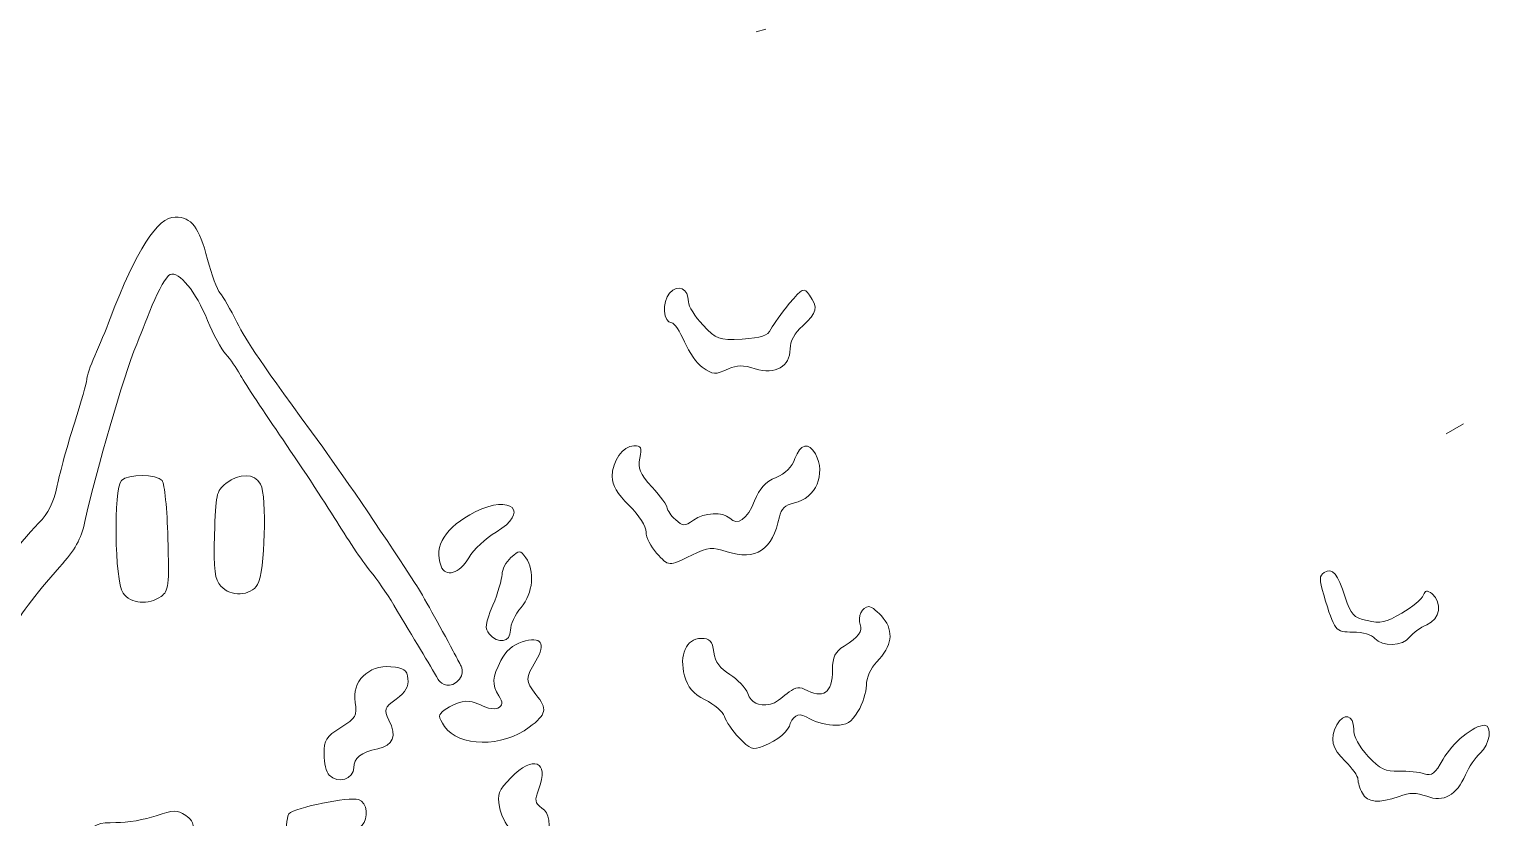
# Model space of a CAD drawing. Header units: millimetres. Extents: x -6423 to -1759, y 6 to 2012.
# Drawn here: x -1939.2 to -1874.8, y 1829.7 to 1864.4 of the extents above; entities that cross this region are included whole.
import ezdxf

# ---------------------------------------------------------------- set-up
doc = ezdxf.new("R2010")
doc.units = ezdxf.units.MM
doc.header["$MEASUREMENT"] = 0
doc.layers.add('layer 1', color=7, linetype='Continuous')

msp = doc.modelspace()

# ---------------------------------------------------------------- linework, layer by layer
at = {"layer": 'layer 1', "color": 177, "lineweight": 9}
for points, knots in [([(-1906.7876, 1864.4322), (-1906.7876, 1864.4322), (-1907.2102, 1864.3255), (-1907.2102, 1864.3255), (-1907.2102, 1864.3255), (-1907.2102, 1864.3255), (-1906.7876, 1864.4322), (-1906.7876, 1864.4322)], [0, 0, 0, 0, 0.3333333, 0.3333333, 0.3333333, 0.3333333, 1, 1, 1, 1]), ([(-1942.4922, 1817.9165), (-1942.4962, 1815.7455), (-1943.2849, 1813.5753), (-1943.688, 1814.6258), (-1943.688, 1814.6258), (-1943.8371, 1815.0141), (-1943.8326, 1817.9395), (-1943.68, 1820.0912), (-1943.68, 1820.0912), (-1943.5635, 1821.7333), (-1943.533, 1821.8256), (-1942.9148, 1822.4071), (-1942.9148, 1822.4071), (-1942.1702, 1823.1075), (-1941.1875, 1825.0867), (-1941.1875, 1825.886), (-1941.1875, 1825.886), (-1941.1875, 1826.926), (-1941.904, 1828.7298), (-1942.9234, 1830.2565), (-1942.9234, 1830.2565), (-1943.5535, 1831.2001), (-1945.0193, 1832.864), (-1946.7404, 1834.5897), (-1946.7404, 1834.5897), (-1949.5139, 1837.3705), (-1949.5375, 1837.4013), (-1949.9621, 1838.7907), (-1949.9621, 1838.7907), (-1950.5237, 1840.628), (-1951.8651, 1843.4028), (-1953.0081, 1845.0914), (-1953.0081, 1845.0914), (-1953.9412, 1846.4699), (-1954.0314, 1847.0055), (-1953.3302, 1847.0055), (-1953.3302, 1847.0055), (-1952.5553, 1847.0055), (-1950.4592, 1844.5608), (-1949.328, 1842.3377), (-1949.328, 1842.3377), (-1948.8783, 1841.4541), (-1947.7224, 1838.2342), (-1947.7224, 1837.8656), (-1947.7224, 1837.8656), (-1947.7224, 1837.7028), (-1946.8797, 1836.7308), (-1945.8498, 1835.7058), (-1945.8498, 1835.7058), (-1944.3417, 1834.2049), (-1943.9425, 1833.8966), (-1943.7988, 1834.1222), (-1943.7988, 1834.1222), (-1943.7006, 1834.2763), (-1943.6191, 1834.5027), (-1943.6175, 1834.6253), (-1943.6175, 1834.6253), (-1943.6142, 1834.894), (-1942.5645, 1837.1362), (-1941.698, 1838.7262), (-1941.698, 1838.7262), (-1940.9922, 1840.0215), (-1939.7214, 1841.7612), (-1938.8276, 1842.6555), (-1938.8276, 1842.6555), (-1938.3972, 1843.0863), (-1938.1684, 1843.5511), (-1938.0092, 1844.3176), (-1938.0092, 1844.3176), (-1937.8876, 1844.9029), (-1937.5448, 1846.1391), (-1937.2473, 1847.065), (-1937.2473, 1847.065), (-1936.9497, 1847.9908), (-1936.7062, 1848.858), (-1936.7062, 1848.9922), (-1936.7062, 1848.9922), (-1936.7062, 1849.1264), (-1936.5462, 1849.5955), (-1936.3506, 1850.0346), (-1936.3506, 1850.0346), (-1936.1551, 1850.4738), (-1935.8513, 1851.2113), (-1935.6755, 1851.6734), (-1935.6755, 1851.6734), (-1934.5256, 1854.697), (-1933.5917, 1856.1545), (-1932.8046, 1856.1545), (-1932.8046, 1856.1545), (-1932.0883, 1856.1545), (-1931.7501, 1855.7097), (-1931.3848, 1854.2874), (-1931.3848, 1854.2874), (-1931.2135, 1853.6198), (-1930.9638, 1852.9477), (-1930.8302, 1852.7936), (-1930.8302, 1852.7936), (-1930.6966, 1852.6397), (-1930.3643, 1852.0688), (-1930.0919, 1851.5252), (-1930.0919, 1851.5252), (-1929.6375, 1850.6185), (-1929.1103, 1849.8488), (-1926.3089, 1846.0013), (-1926.3089, 1846.0013), (-1925.3349, 1844.6637), (-1923.347, 1841.738), (-1922.2336, 1840.0038), (-1922.2336, 1840.0038), (-1921.9039, 1839.4903), (-1921.15, 1838.1459), (-1920.5582, 1837.0163), (-1920.5582, 1837.0163), (-1920.4415, 1836.7935), (-1920.3328, 1836.588), (-1920.2317, 1836.399), (-1920.2317, 1836.399), (-1920.2674, 1836.4612), (-1919.9431, 1836.0123), (-1920.419, 1835.6412), (-1920.419, 1835.6412), (-1920.8409, 1835.3122), (-1921.1699, 1835.6849), (-1921.2202, 1835.7707), (-1921.2202, 1835.7707), (-1921.6226, 1836.4584), (-1922.2572, 1837.5191), (-1923.1794, 1839.0494), (-1923.1794, 1839.0494), (-1923.4819, 1839.5515), (-1923.9396, 1840.2134), (-1924.1963, 1840.5203), (-1924.1963, 1840.5203), (-1924.4531, 1840.8273), (-1925.1252, 1841.8213), (-1925.69, 1842.7291), (-1925.69, 1842.7291), (-1926.2548, 1843.6369), (-1927.3892, 1845.36), (-1928.2107, 1846.5582), (-1928.2107, 1846.5582), (-1929.0322, 1847.7563), (-1929.8203, 1848.9563), (-1929.9619, 1849.2248), (-1929.9619, 1849.2248), (-1930.1036, 1849.4933), (-1930.3821, 1849.8921), (-1930.5807, 1850.1111), (-1930.5807, 1850.1111), (-1930.7794, 1850.33), (-1931.1388, 1850.9936), (-1931.3794, 1851.5857), (-1931.3794, 1851.5857), (-1931.9016, 1852.8707), (-1932.6355, 1853.773), (-1933.0338, 1853.6201), (-1933.0338, 1853.6201), (-1933.1887, 1853.5607), (-1933.5411, 1852.9513), (-1933.817, 1852.2659), (-1933.817, 1852.2659), (-1934.0929, 1851.5806), (-1934.403, 1850.8098), (-1934.5058, 1850.5531), (-1934.5058, 1850.5531), (-1935.1135, 1849.0369), (-1936.2681, 1845.0748), (-1936.7864, 1842.7264), (-1936.7864, 1842.7264), (-1936.957, 1841.9537), (-1937.2205, 1841.4804), (-1937.9022, 1840.7233), (-1937.9022, 1840.7233), (-1938.9561, 1839.5525), (-1939.8803, 1838.3055), (-1939.8803, 1838.0541), (-1939.8803, 1838.0541), (-1939.8803, 1837.9557), (-1939.9875, 1837.8079), (-1940.1184, 1837.7258), (-1940.1184, 1837.7258), (-1940.4516, 1837.5168), (-1941.9376, 1834.485), (-1941.9357, 1834.0179), (-1941.9357, 1834.0179), (-1941.9357, 1833.8064), (-1942.0575, 1833.4704), (-1942.2083, 1833.271), (-1942.2083, 1833.271), (-1942.6457, 1832.6926), (-1942.5489, 1832.294), (-1941.6375, 1830.9231), (-1941.6375, 1830.9231), (-1938.8847, 1826.7823), (-1938.6875, 1824.2207), (-1940.9531, 1822.0326), (-1940.9531, 1822.0326), (-1942.1133, 1820.912), (-1942.4884, 1819.9089), (-1942.4922, 1817.9165)], [0, 0, 0, 0, 0.0196078, 0.0196078, 0.0196078, 0.0196078, 0.0392157, 0.0392157, 0.0392157, 0.0392157, 0.0588235, 0.0588235, 0.0588235, 0.0588235, 0.0784314, 0.0784314, 0.0784314, 0.0784314, 0.0980392, 0.0980392, 0.0980392, 0.0980392, 0.1176471, 0.1176471, 0.1176471, 0.1176471, 0.1372549, 0.1372549, 0.1372549, 0.1372549, 0.1568627, 0.1568627, 0.1568627, 0.1568627, 0.1764706, 0.1764706, 0.1764706, 0.1764706, 0.1960784, 0.1960784, 0.1960784, 0.1960784, 0.2156863, 0.2156863, 0.2156863, 0.2156863, 0.2352941, 0.2352941, 0.2352941, 0.2352941, 0.254902, 0.254902, 0.254902, 0.254902, 0.2745098, 0.2745098, 0.2745098, 0.2745098, 0.2941176, 0.2941176, 0.2941176, 0.2941176, 0.3137255, 0.3137255, 0.3137255, 0.3137255, 0.3333333, 0.3333333, 0.3333333, 0.3333333, 0.3529412, 0.3529412, 0.3529412, 0.3529412, 0.372549, 0.372549, 0.372549, 0.372549, 0.3921569, 0.3921569, 0.3921569, 0.3921569, 0.4117647, 0.4117647, 0.4117647, 0.4117647, 0.4313725, 0.4313725, 0.4313725, 0.4313725, 0.4509804, 0.4509804, 0.4509804, 0.4509804, 0.4705882, 0.4705882, 0.4705882, 0.4705882, 0.4901961, 0.4901961, 0.4901961, 0.4901961, 0.5098039, 0.5098039, 0.5098039, 0.5098039, 0.5294118, 0.5294118, 0.5294118, 0.5294118, 0.5490196, 0.5490196, 0.5490196, 0.5490196, 0.5686275, 0.5686275, 0.5686275, 0.5686275, 0.5882353, 0.5882353, 0.5882353, 0.5882353, 0.6078431, 0.6078431, 0.6078431, 0.6078431, 0.627451, 0.627451, 0.627451, 0.627451, 0.6470588, 0.6470588, 0.6470588, 0.6470588, 0.6666667, 0.6666667, 0.6666667, 0.6666667, 0.6862745, 0.6862745, 0.6862745, 0.6862745, 0.7058824, 0.7058824, 0.7058824, 0.7058824, 0.7254902, 0.7254902, 0.7254902, 0.7254902, 0.745098, 0.745098, 0.745098, 0.745098, 0.7647059, 0.7647059, 0.7647059, 0.7647059, 0.7843137, 0.7843137, 0.7843137, 0.7843137, 0.8039216, 0.8039216, 0.8039216, 0.8039216, 0.8235294, 0.8235294, 0.8235294, 0.8235294, 0.8431373, 0.8431373, 0.8431373, 0.8431373, 0.8627451, 0.8627451, 0.8627451, 0.8627451, 0.8823529, 0.8823529, 0.8823529, 0.8823529, 0.9019608, 0.9019608, 0.9019608, 0.9019608, 0.9215686, 0.9215686, 0.9215686, 0.9215686, 0.9411765, 0.9411765, 0.9411765, 0.9411765, 0.9607843, 0.9607843, 0.9607843, 0.9607843, 1, 1, 1, 1]), ([(-1908.426, 1849.4636), (-1909.0366, 1849.1854), (-1909.0944, 1849.1889), (-1909.5853, 1849.5327), (-1909.5853, 1849.5327), (-1909.8102, 1849.6902), (-1910.1603, 1850.1944), (-1910.3632, 1850.6529), (-1910.3632, 1850.6529), (-1910.5659, 1851.1115), (-1910.8191, 1851.4866), (-1910.9256, 1851.4866), (-1910.9256, 1851.4866), (-1911.3025, 1851.4866), (-1911.3741, 1852.4168), (-1911.0268, 1852.8005), (-1911.0268, 1852.8005), (-1910.6509, 1853.2159), (-1910.1928, 1853.0018), (-1910.1928, 1852.4107), (-1910.1928, 1852.4107), (-1910.1928, 1852.2252), (-1909.9057, 1851.769), (-1909.5547, 1851.3968), (-1909.5547, 1851.3968), (-1908.9457, 1850.7511), (-1908.8673, 1850.7228), (-1907.8322, 1850.7767), (-1907.8322, 1850.7767), (-1906.9601, 1850.8222), (-1906.7103, 1850.908), (-1906.5565, 1851.215), (-1906.5565, 1851.215), (-1906.4512, 1851.4249), (-1906.0878, 1851.9291), (-1905.7489, 1852.3353), (-1905.7489, 1852.3353), (-1905.1561, 1853.0456), (-1905.1222, 1853.06), (-1904.862, 1852.7113), (-1904.862, 1852.7113), (-1904.4681, 1852.1838), (-1904.5241, 1851.9228), (-1905.1515, 1851.3639), (-1905.1515, 1851.3639), (-1905.5227, 1851.0331), (-1905.7116, 1850.6877), (-1905.7116, 1850.3398), (-1905.7116, 1850.3398), (-1905.7116, 1849.5586), (-1906.3594, 1849.1933), (-1907.2564, 1849.4687), (-1907.2564, 1849.4687), (-1907.7777, 1849.6287), (-1908.0665, 1849.6273), (-1908.426, 1849.4636)], [0, 0, 0, 0, 0.0666667, 0.0666667, 0.0666667, 0.0666667, 0.1333333, 0.1333333, 0.1333333, 0.1333333, 0.2, 0.2, 0.2, 0.2, 0.2666667, 0.2666667, 0.2666667, 0.2666667, 0.3333333, 0.3333333, 0.3333333, 0.3333333, 0.4, 0.4, 0.4, 0.4, 0.4666667, 0.4666667, 0.4666667, 0.4666667, 0.5333333, 0.5333333, 0.5333333, 0.5333333, 0.6, 0.6, 0.6, 0.6, 0.6666667, 0.6666667, 0.6666667, 0.6666667, 0.7333333, 0.7333333, 0.7333333, 0.7333333, 0.8, 0.8, 0.8, 0.8, 0.8666667, 0.8666667, 0.8666667, 0.8666667, 1, 1, 1, 1]), ([(-1876.8063, 1846.6006), (-1876.8063, 1846.6006), (-1876.045, 1847.0365), (-1876.045, 1847.0365), (-1876.045, 1847.0365), (-1876.045, 1847.0365), (-1876.8063, 1846.6006), (-1876.8063, 1846.6006)], [0, 0, 0, 0, 0.3333333, 0.3333333, 0.3333333, 0.3333333, 1, 1, 1, 1]), ([(-1910.0488, 1841.2419), (-1911.0758, 1840.7447), (-1911.0508, 1840.7431), (-1911.602, 1841.338), (-1911.602, 1841.338), (-1911.8538, 1841.6098), (-1912.06, 1842.0266), (-1912.06, 1842.2644), (-1912.06, 1842.2644), (-1912.06, 1842.5209), (-1912.3634, 1842.9972), (-1912.8068, 1843.4361), (-1912.8068, 1843.4361), (-1913.3312, 1843.9553), (-1913.5537, 1844.3344), (-1913.5537, 1844.7087), (-1913.5537, 1844.7087), (-1913.5537, 1845.3952), (-1913.0776, 1846.0719), (-1912.5947, 1846.0719), (-1912.5947, 1846.0719), (-1912.2743, 1846.0719), (-1912.2351, 1845.9891), (-1912.3371, 1845.5255), (-1912.3371, 1845.5255), (-1912.4366, 1845.072), (-1912.3439, 1844.8537), (-1911.7917, 1844.2424), (-1911.7917, 1844.2424), (-1911.4258, 1843.8375), (-1911.1263, 1843.4242), (-1911.1263, 1843.3243), (-1911.1263, 1843.3243), (-1911.1263, 1843.2242), (-1910.9635, 1842.995), (-1910.7644, 1842.8148), (-1910.7644, 1842.8148), (-1910.4303, 1842.5125), (-1910.3695, 1842.5103), (-1909.976, 1842.7858), (-1909.976, 1842.7858), (-1909.4797, 1843.1334), (-1908.6795, 1843.1771), (-1908.3755, 1842.8731), (-1908.3755, 1842.8731), (-1908.0324, 1842.5298), (-1907.602, 1842.8323), (-1907.2766, 1843.6456), (-1907.2766, 1843.6456), (-1907.0556, 1844.1979), (-1906.798, 1844.4787), (-1906.3345, 1844.6724), (-1906.3345, 1844.6724), (-1905.9131, 1844.8484), (-1905.6297, 1845.1312), (-1905.4992, 1845.5055), (-1905.4992, 1845.5055), (-1905.274, 1846.1515), (-1904.8816, 1846.2409), (-1904.598, 1845.7108), (-1904.598, 1845.7108), (-1904.1219, 1844.8211), (-1904.5778, 1843.7594), (-1905.5254, 1843.5512), (-1905.5254, 1843.5512), (-1905.9368, 1843.4609), (-1906.1123, 1843.2959), (-1906.1868, 1842.9297), (-1906.1868, 1842.9297), (-1906.4799, 1841.4861), (-1907.2351, 1840.9826), (-1908.4871, 1841.3957), (-1908.4871, 1841.3957), (-1909.1542, 1841.6159), (-1909.3074, 1841.6009), (-1910.0488, 1841.2419)], [0, 0, 0, 0, 0.05, 0.05, 0.05, 0.05, 0.1, 0.1, 0.1, 0.1, 0.15, 0.15, 0.15, 0.15, 0.2, 0.2, 0.2, 0.2, 0.25, 0.25, 0.25, 0.25, 0.3, 0.3, 0.3, 0.3, 0.35, 0.35, 0.35, 0.35, 0.4, 0.4, 0.4, 0.4, 0.45, 0.45, 0.45, 0.45, 0.5, 0.5, 0.5, 0.5, 0.55, 0.55, 0.55, 0.55, 0.6, 0.6, 0.6, 0.6, 0.65, 0.65, 0.65, 0.65, 0.7, 0.7, 0.7, 0.7, 0.75, 0.75, 0.75, 0.75, 0.8, 0.8, 0.8, 0.8, 0.85, 0.85, 0.85, 0.85, 0.9, 0.9, 0.9, 0.9, 1, 1, 1, 1]), ([(-1933.4278, 1839.4286), (-1933.9766, 1839.0272), (-1934.7722, 1839.0981), (-1935.1086, 1839.5785), (-1935.1086, 1839.5785), (-1935.4775, 1840.1051), (-1935.5322, 1844.1838), (-1935.1752, 1844.5409), (-1935.1752, 1844.5409), (-1934.8804, 1844.8356), (-1933.6307, 1844.829), (-1933.3854, 1844.5315), (-1933.3854, 1844.5315), (-1933.2796, 1844.4032), (-1933.1643, 1843.2622), (-1933.1292, 1841.9959), (-1933.1292, 1841.9959), (-1933.0708, 1839.8909), (-1933.0964, 1839.671), (-1933.4278, 1839.4286)], [0, 0, 0, 0, 0.1666667, 0.1666667, 0.1666667, 0.1666667, 0.3333333, 0.3333333, 0.3333333, 0.3333333, 0.5, 0.5, 0.5, 0.5, 0.6666667, 0.6666667, 0.6666667, 0.6666667, 1, 1, 1, 1]), ([(-1929.1778, 1839.9571), (-1929.4963, 1839.4327), (-1930.359, 1839.3956), (-1930.8038, 1839.8873), (-1930.8038, 1839.8873), (-1931.066, 1840.1769), (-1931.113, 1840.5686), (-1931.0746, 1842.1445), (-1931.0746, 1842.1445), (-1931.0317, 1843.9137), (-1930.9957, 1844.0768), (-1930.5746, 1844.4081), (-1930.5746, 1844.4081), (-1929.9806, 1844.8753), (-1929.3041, 1844.8645), (-1929.0467, 1844.3837), (-1929.0467, 1844.3837), (-1928.7576, 1843.8435), (-1928.857, 1840.4851), (-1929.1778, 1839.9571)], [0, 0, 0, 0, 0.1666667, 0.1666667, 0.1666667, 0.1666667, 0.3333333, 0.3333333, 0.3333333, 0.3333333, 0.5, 0.5, 0.5, 0.5, 0.6666667, 0.6666667, 0.6666667, 0.6666667, 1, 1, 1, 1]), ([(-1919.8745, 1841.1286), (-1920.2852, 1840.4325), (-1920.8978, 1840.2506), (-1921.0956, 1840.7658), (-1921.0956, 1840.7658), (-1921.4361, 1841.6533), (-1920.908, 1842.4891), (-1919.5845, 1843.1566), (-1919.5845, 1843.1566), (-1917.999, 1843.9562), (-1917.165, 1843.1469), (-1918.6673, 1842.2666), (-1918.6673, 1842.2666), (-1919.1177, 1842.0025), (-1919.661, 1841.4904), (-1919.8745, 1841.1286)], [0, 0, 0, 0, 0.2, 0.2, 0.2, 0.2, 0.4, 0.4, 0.4, 0.4, 0.6, 0.6, 0.6, 0.6, 1, 1, 1, 1]), ([(-1918.0348, 1837.9355), (-1918.0348, 1837.4064), (-1918.5921, 1837.3098), (-1918.9761, 1837.7724), (-1918.9761, 1837.7724), (-1919.1745, 1838.0116), (-1919.1462, 1838.2305), (-1918.8122, 1839.0364), (-1918.8122, 1839.0364), (-1918.59, 1839.5724), (-1918.4082, 1840.1854), (-1918.4082, 1840.3985), (-1918.4082, 1840.3985), (-1918.4082, 1840.6117), (-1918.2326, 1840.945), (-1918.018, 1841.1393), (-1918.018, 1841.1393), (-1917.635, 1841.4859), (-1917.6227, 1841.4858), (-1917.3644, 1841.1326), (-1917.3644, 1841.1326), (-1916.9471, 1840.5619), (-1917.0392, 1839.5712), (-1917.568, 1838.9428), (-1917.568, 1838.9428), (-1917.8248, 1838.6376), (-1918.0348, 1838.1844), (-1918.0348, 1837.9355)], [0, 0, 0, 0, 0.125, 0.125, 0.125, 0.125, 0.25, 0.25, 0.25, 0.25, 0.375, 0.375, 0.375, 0.375, 0.5, 0.5, 0.5, 0.5, 0.625, 0.625, 0.625, 0.625, 0.75, 0.75, 0.75, 0.75, 1, 1, 1, 1]), ([(-1878.4153, 1837.626), (-1878.7133, 1837.2233), (-1879.6274, 1837.1937), (-1879.9451, 1837.5765), (-1879.9451, 1837.5765), (-1880.079, 1837.7377), (-1880.4861, 1837.8566), (-1880.9055, 1837.8566), (-1880.9055, 1837.8566), (-1881.6939, 1837.8566), (-1881.7193, 1837.8888), (-1882.2008, 1839.5045), (-1882.2008, 1839.5045), (-1882.4045, 1840.1878), (-1882.4004, 1840.3377), (-1882.1751, 1840.477), (-1882.1751, 1840.477), (-1881.8117, 1840.7017), (-1881.5869, 1840.438), (-1881.2521, 1839.3944), (-1881.2521, 1839.3944), (-1881.0044, 1838.6227), (-1880.8924, 1838.5029), (-1880.2849, 1838.3602), (-1880.2849, 1838.3602), (-1879.7044, 1838.224), (-1879.4675, 1838.2753), (-1878.7614, 1838.6891), (-1878.7614, 1838.6891), (-1878.3014, 1838.9585), (-1877.8746, 1839.3111), (-1877.8127, 1839.4724), (-1877.8127, 1839.4724), (-1877.7217, 1839.7096), (-1877.6468, 1839.7215), (-1877.4223, 1839.5351), (-1877.4223, 1839.5351), (-1876.9555, 1839.1477), (-1877.0791, 1838.4374), (-1877.6578, 1838.1821), (-1877.6578, 1838.1821), (-1877.9402, 1838.0576), (-1878.2811, 1837.8072), (-1878.4153, 1837.626)], [0, 0, 0, 0, 0.0833333, 0.0833333, 0.0833333, 0.0833333, 0.1666667, 0.1666667, 0.1666667, 0.1666667, 0.25, 0.25, 0.25, 0.25, 0.3333333, 0.3333333, 0.3333333, 0.3333333, 0.4166667, 0.4166667, 0.4166667, 0.4166667, 0.5, 0.5, 0.5, 0.5, 0.5833333, 0.5833333, 0.5833333, 0.5833333, 0.6666667, 0.6666667, 0.6666667, 0.6666667, 0.75, 0.75, 0.75, 0.75, 0.8333333, 0.8333333, 0.8333333, 0.8333333, 1, 1, 1, 1]), ([(-1905.713, 1833.8315), (-1905.7429, 1833.5122), (-1906.2637, 1833.0668), (-1906.8957, 1832.8265), (-1906.8957, 1832.8265), (-1907.3718, 1832.6454), (-1907.4799, 1832.6831), (-1907.9595, 1833.1964), (-1907.9595, 1833.1964), (-1908.253, 1833.5107), (-1908.5457, 1833.933), (-1908.6097, 1834.1349), (-1908.6097, 1834.1349), (-1908.6738, 1834.3368), (-1909.0522, 1834.6682), (-1909.4505, 1834.8714), (-1909.4505, 1834.8714), (-1910.0008, 1835.1522), (-1910.2204, 1835.4061), (-1910.3647, 1835.9287), (-1910.3647, 1835.9287), (-1910.6162, 1836.8397), (-1910.2878, 1837.5765), (-1909.6302, 1837.5765), (-1909.6302, 1837.5765), (-1909.2494, 1837.5765), (-1909.1491, 1837.4667), (-1909.0725, 1836.9664), (-1909.0725, 1836.9664), (-1909.0059, 1836.531), (-1908.804, 1836.2503), (-1908.3677, 1835.9861), (-1908.3677, 1835.9861), (-1908.0314, 1835.7824), (-1907.6755, 1835.4037), (-1907.577, 1835.1443), (-1907.577, 1835.1443), (-1907.4189, 1834.7286), (-1907.1414, 1834.5834), (-1906.5802, 1834.6782), (-1906.5802, 1834.6782), (-1906.1088, 1834.7578), (-1905.5903, 1835.6494), (-1905.0915, 1835.3409), (-1905.0915, 1835.3409), (-1904.2426, 1834.8836), (-1903.8445, 1835.1561), (-1903.8445, 1836.1946), (-1903.8445, 1836.1946), (-1903.8445, 1836.7761), (-1903.7458, 1836.9771), (-1903.331, 1837.2411), (-1903.331, 1837.2411), (-1902.6939, 1837.6466), (-1902.5169, 1837.8832), (-1902.6269, 1838.1833), (-1902.6269, 1838.1833), (-1902.7515, 1838.5232), (-1902.5367, 1838.9768), (-1902.251, 1838.9768), (-1902.251, 1838.9768), (-1902.1155, 1838.9768), (-1901.8256, 1838.7493), (-1901.607, 1838.4714), (-1901.607, 1838.4714), (-1901.1321, 1837.8677), (-1901.2255, 1837.2459), (-1901.8974, 1836.5394), (-1901.8974, 1836.5394), (-1902.1663, 1836.2565), (-1902.351, 1835.8385), (-1902.3514, 1835.5124), (-1902.3514, 1835.5124), (-1902.3514, 1835.2099), (-1902.5187, 1834.6893), (-1902.7222, 1834.3556), (-1902.7222, 1834.3556), (-1903.0183, 1833.8698), (-1903.2138, 1833.749), (-1903.7017, 1833.7499), (-1903.7017, 1833.7499), (-1904.037, 1833.7505), (-1904.551, 1833.8762), (-1904.8441, 1834.029), (-1904.8441, 1834.029), (-1905.3101, 1834.3268), (-1905.4962, 1834.2384), (-1905.713, 1833.8315)], [0, 0, 0, 0, 0.0434783, 0.0434783, 0.0434783, 0.0434783, 0.0869565, 0.0869565, 0.0869565, 0.0869565, 0.1304348, 0.1304348, 0.1304348, 0.1304348, 0.173913, 0.173913, 0.173913, 0.173913, 0.2173913, 0.2173913, 0.2173913, 0.2173913, 0.2608696, 0.2608696, 0.2608696, 0.2608696, 0.3043478, 0.3043478, 0.3043478, 0.3043478, 0.3478261, 0.3478261, 0.3478261, 0.3478261, 0.3913043, 0.3913043, 0.3913043, 0.3913043, 0.4347826, 0.4347826, 0.4347826, 0.4347826, 0.4782609, 0.4782609, 0.4782609, 0.4782609, 0.5217391, 0.5217391, 0.5217391, 0.5217391, 0.5652174, 0.5652174, 0.5652174, 0.5652174, 0.6086957, 0.6086957, 0.6086957, 0.6086957, 0.6521739, 0.6521739, 0.6521739, 0.6521739, 0.6956522, 0.6956522, 0.6956522, 0.6956522, 0.7391304, 0.7391304, 0.7391304, 0.7391304, 0.7826087, 0.7826087, 0.7826087, 0.7826087, 0.826087, 0.826087, 0.826087, 0.826087, 0.8695652, 0.8695652, 0.8695652, 0.8695652, 0.9130435, 0.9130435, 0.9130435, 0.9130435, 1, 1, 1, 1]), ([(-1920.9354, 1833.6916), (-1921.2333, 1834.1461), (-1921.2346, 1834.2018), (-1920.9536, 1834.4074), (-1920.9536, 1834.4074), (-1919.6842, 1835.3281), (-1919.3885, 1834.3385), (-1918.5949, 1834.4961), (-1918.5949, 1834.4961), (-1918.3641, 1834.6403), (-1918.3559, 1834.7371), (-1918.5483, 1835.0476), (-1918.5483, 1835.0476), (-1918.8605, 1835.5513), (-1918.8427, 1835.8553), (-1918.4577, 1836.6032), (-1918.4577, 1836.6032), (-1918.2455, 1837.0155), (-1917.9233, 1837.2983), (-1917.5239, 1837.4234), (-1917.5239, 1837.4234), (-1916.6716, 1837.6901), (-1916.4428, 1837.37), (-1916.9222, 1836.5819), (-1916.9222, 1836.5819), (-1917.3784, 1835.8316), (-1917.3776, 1835.6956), (-1916.9146, 1835.1068), (-1916.9146, 1835.1068), (-1916.3985, 1834.4508), (-1916.4406, 1834.2432), (-1917.2078, 1833.6581), (-1917.2078, 1833.6581), (-1918.3758, 1832.7672), (-1920.3413, 1832.7848), (-1920.9354, 1833.6916)], [0, 0, 0, 0, 0.1, 0.1, 0.1, 0.1, 0.2, 0.2, 0.2, 0.2, 0.3, 0.3, 0.3, 0.3, 0.4, 0.4, 0.4, 0.4, 0.5, 0.5, 0.5, 0.5, 0.6, 0.6, 0.6, 0.6, 0.7, 0.7, 0.7, 0.7, 0.8, 0.8, 0.8, 0.8, 1, 1, 1, 1]), ([(-1924.9433, 1831.8788), (-1924.9433, 1831.3712), (-1925.638, 1831.1574), (-1926.0261, 1831.5456), (-1926.0261, 1831.5456), (-1926.1494, 1831.6688), (-1926.2503, 1832.0878), (-1926.2503, 1832.4768), (-1926.2503, 1832.4768), (-1926.2503, 1833.097), (-1926.1598, 1833.2412), (-1925.5144, 1833.6485), (-1925.5144, 1833.6485), (-1924.8381, 1834.0754), (-1924.7869, 1834.1652), (-1924.883, 1834.7574), (-1924.883, 1834.7574), (-1925.0326, 1835.6782), (-1924.2983, 1836.4094), (-1923.3069, 1836.3272), (-1923.3069, 1836.3272), (-1922.7183, 1836.2785), (-1922.6008, 1836.1957), (-1922.5542, 1835.7973), (-1922.5542, 1835.7973), (-1922.5138, 1835.451), (-1922.6509, 1835.2129), (-1923.069, 1834.9038), (-1923.069, 1834.9038), (-1923.6038, 1834.5085), (-1923.6237, 1834.4511), (-1923.3905, 1833.9755), (-1923.3905, 1833.9755), (-1923.0376, 1833.2558), (-1923.1914, 1832.86), (-1923.881, 1832.7126), (-1923.881, 1832.7126), (-1924.6252, 1832.5536), (-1924.9433, 1832.3039), (-1924.9433, 1831.8788)], [0, 0, 0, 0, 0.0909091, 0.0909091, 0.0909091, 0.0909091, 0.1818182, 0.1818182, 0.1818182, 0.1818182, 0.2727273, 0.2727273, 0.2727273, 0.2727273, 0.3636364, 0.3636364, 0.3636364, 0.3636364, 0.4545455, 0.4545455, 0.4545455, 0.4545455, 0.5454545, 0.5454545, 0.5454545, 0.5454545, 0.6363636, 0.6363636, 0.6363636, 0.6363636, 0.7272727, 0.7272727, 0.7272727, 0.7272727, 0.8181818, 0.8181818, 0.8181818, 0.8181818, 1, 1, 1, 1]), ([(-1878.8801, 1830.6139), (-1879.7713, 1830.2916), (-1880.2764, 1830.3338), (-1880.4986, 1830.7491), (-1880.4986, 1830.7491), (-1880.605, 1830.9477), (-1880.692, 1831.2261), (-1880.692, 1831.3677), (-1880.692, 1831.3677), (-1880.692, 1831.5093), (-1880.9439, 1831.8665), (-1881.2521, 1832.1618), (-1881.2521, 1832.1618), (-1881.8404, 1832.7254), (-1881.9403, 1833.1606), (-1881.6189, 1833.7611), (-1881.6189, 1833.7611), (-1881.3219, 1834.3162), (-1880.8786, 1834.2127), (-1880.8786, 1833.5882), (-1880.8786, 1833.5882), (-1880.8786, 1833.2369), (-1880.6605, 1832.8229), (-1880.2406, 1832.3777), (-1880.2406, 1832.3777), (-1879.7093, 1831.8144), (-1879.483, 1831.7051), (-1878.887, 1831.7246), (-1878.887, 1831.7246), (-1878.4933, 1831.7375), (-1877.9917, 1831.6866), (-1877.7722, 1831.6118), (-1877.7722, 1831.6118), (-1877.4389, 1831.4981), (-1877.3018, 1831.6029), (-1876.9392, 1832.2481), (-1876.9392, 1832.2481), (-1876.5317, 1832.9732), (-1875.5889, 1833.7488), (-1875.1151, 1833.7488), (-1875.1151, 1833.7488), (-1874.7529, 1833.7488), (-1874.8837, 1832.8909), (-1875.3029, 1832.5174), (-1875.3029, 1832.5174), (-1875.5225, 1832.3218), (-1875.8171, 1831.8903), (-1875.9574, 1831.5586), (-1875.9574, 1831.5586), (-1876.337, 1830.662), (-1876.9245, 1830.3374), (-1877.6633, 1830.6163), (-1877.6633, 1830.6163), (-1878.124, 1830.7901), (-1878.3939, 1830.7896), (-1878.8801, 1830.6139)], [0, 0, 0, 0, 0.0666667, 0.0666667, 0.0666667, 0.0666667, 0.1333333, 0.1333333, 0.1333333, 0.1333333, 0.2, 0.2, 0.2, 0.2, 0.2666667, 0.2666667, 0.2666667, 0.2666667, 0.3333333, 0.3333333, 0.3333333, 0.3333333, 0.4, 0.4, 0.4, 0.4, 0.4666667, 0.4666667, 0.4666667, 0.4666667, 0.5333333, 0.5333333, 0.5333333, 0.5333333, 0.6, 0.6, 0.6, 0.6, 0.6666667, 0.6666667, 0.6666667, 0.6666667, 0.7333333, 0.7333333, 0.7333333, 0.7333333, 0.8, 0.8, 0.8, 0.8, 0.8666667, 0.8666667, 0.8666667, 0.8666667, 1, 1, 1, 1]), ([(-1913.2189, 1824.6027), (-1913.7879, 1824.6003), (-1914.004, 1824.7161), (-1914.4326, 1825.2533), (-1914.4326, 1825.2533), (-1914.8846, 1825.8199), (-1915.0618, 1825.9067), (-1915.7654, 1825.9067), (-1915.7654, 1825.9067), (-1916.2865, 1825.9067), (-1916.7708, 1826.045), (-1917.1195, 1826.2932), (-1917.1195, 1826.2932), (-1917.901, 1826.8498), (-1918.0686, 1827.2585), (-1917.8725, 1828.1308), (-1917.8725, 1828.1308), (-1917.7322, 1828.7555), (-1917.7615, 1828.9269), (-1918.0531, 1829.1908), (-1918.0531, 1829.1908), (-1918.2444, 1829.364), (-1918.4551, 1829.7944), (-1918.5213, 1830.1472), (-1918.5213, 1830.1472), (-1918.6256, 1830.7031), (-1918.5588, 1830.8743), (-1918.0215, 1831.4286), (-1918.0215, 1831.4286), (-1917.0321, 1832.4495), (-1916.3226, 1832.1728), (-1916.7855, 1830.9466), (-1916.7855, 1830.9466), (-1916.9799, 1830.4317), (-1916.9635, 1830.3253), (-1916.6545, 1830.0996), (-1916.6545, 1830.0996), (-1916.3116, 1829.8487), (-1916.2657, 1829.524), (-1916.3924, 1828.2407), (-1916.3924, 1828.2407), (-1916.4472, 1827.6854), (-1916.4385, 1827.6797), (-1915.3566, 1827.5836), (-1915.3566, 1827.5836), (-1914.4418, 1827.5023), (-1914.2051, 1827.4041), (-1913.8939, 1826.9767), (-1913.8939, 1826.9767), (-1913.4171, 1826.3222), (-1912.9835, 1826.332), (-1912.3156, 1827.0127), (-1912.3156, 1827.0127), (-1911.9708, 1827.3639), (-1911.5469, 1827.5804), (-1911.1263, 1827.6196), (-1911.1263, 1827.6196), (-1910.6582, 1827.6633), (-1910.4199, 1827.802), (-1910.2862, 1828.1082), (-1910.2862, 1828.1082), (-1910.151, 1828.4179), (-1909.9706, 1828.521), (-1909.6326, 1828.4817), (-1909.6326, 1828.4817), (-1909.2446, 1828.4366), (-1909.1564, 1828.3149), (-1909.1098, 1827.7595), (-1909.1098, 1827.7595), (-1909.0319, 1826.8307), (-1909.5183, 1826.2766), (-1910.4401, 1826.2439), (-1910.4401, 1826.2439), (-1911.0281, 1826.2231), (-1911.2424, 1826.1004), (-1911.6527, 1825.5492), (-1911.6527, 1825.5492), (-1912.3117, 1824.6644), (-1912.4082, 1824.6061), (-1913.2189, 1824.6027)], [0, 0, 0, 0, 0.047619, 0.047619, 0.047619, 0.047619, 0.0952381, 0.0952381, 0.0952381, 0.0952381, 0.1428571, 0.1428571, 0.1428571, 0.1428571, 0.1904762, 0.1904762, 0.1904762, 0.1904762, 0.2380952, 0.2380952, 0.2380952, 0.2380952, 0.2857143, 0.2857143, 0.2857143, 0.2857143, 0.3333333, 0.3333333, 0.3333333, 0.3333333, 0.3809524, 0.3809524, 0.3809524, 0.3809524, 0.4285714, 0.4285714, 0.4285714, 0.4285714, 0.4761905, 0.4761905, 0.4761905, 0.4761905, 0.5238095, 0.5238095, 0.5238095, 0.5238095, 0.5714286, 0.5714286, 0.5714286, 0.5714286, 0.6190476, 0.6190476, 0.6190476, 0.6190476, 0.6666667, 0.6666667, 0.6666667, 0.6666667, 0.7142857, 0.7142857, 0.7142857, 0.7142857, 0.7619048, 0.7619048, 0.7619048, 0.7619048, 0.8095238, 0.8095238, 0.8095238, 0.8095238, 0.8571429, 0.8571429, 0.8571429, 0.8571429, 0.9047619, 0.9047619, 0.9047619, 0.9047619, 1, 1, 1, 1]), ([(-1925.297, 1817.8431), (-1925.714, 1817.3535), (-1926.3992, 1817.1558), (-1926.6859, 1817.4424), (-1926.6859, 1817.4424), (-1926.931, 1817.6875), (-1926.8043, 1818.5725), (-1926.4837, 1818.8554), (-1926.4837, 1818.8554), (-1926.3039, 1819.0139), (-1925.8848, 1819.2013), (-1925.5522, 1819.272), (-1925.5522, 1819.272), (-1925.2196, 1819.3427), (-1924.8992, 1819.4787), (-1924.8402, 1819.5743), (-1924.8402, 1819.5743), (-1924.6175, 1819.9346), (-1925.3952, 1819.9755), (-1926.4069, 1819.6565), (-1926.4069, 1819.6565), (-1927.3206, 1819.3684), (-1927.8692, 1819.3426), (-1930.6416, 1819.4574), (-1930.6416, 1819.4574), (-1934.3157, 1819.6095), (-1935.6558, 1819.4379), (-1937.3075, 1818.6042), (-1937.3075, 1818.6042), (-1937.9092, 1818.3005), (-1938.4822, 1818.1018), (-1938.5807, 1818.1628), (-1938.5807, 1818.1628), (-1938.9737, 1818.4056), (-1938.7153, 1819.0439), (-1937.8265, 1820.0253), (-1937.8265, 1820.0253), (-1936.6705, 1820.7853), (-1936.7803, 1822.8345), (-1936.893, 1824.8403), (-1936.893, 1824.8403), (-1936.893, 1829.3137), (-1936.8481, 1829.4544), (-1935.422, 1829.4544), (-1935.422, 1829.4544), (-1934.9326, 1829.4544), (-1934.1373, 1829.5889), (-1933.6547, 1829.7534), (-1933.6547, 1829.7534), (-1932.8678, 1830.0215), (-1932.7328, 1830.0231), (-1932.3447, 1829.7688), (-1932.3447, 1829.7688), (-1931.9218, 1829.4917), (-1931.9092, 1829.3959), (-1931.7886, 1825.5214), (-1931.7886, 1825.5214), (-1931.7114, 1823.0427), (-1931.5866, 1821.4629), (-1931.4554, 1821.3049), (-1931.4554, 1821.3049), (-1931.2228, 1821.0246), (-1928.5743, 1820.9457), (-1928.1631, 1821.2068), (-1928.1631, 1821.2068), (-1927.9846, 1821.3201), (-1927.9375, 1822.3453), (-1927.9656, 1825.4998), (-1927.9656, 1825.4998), (-1927.9905, 1828.2973), (-1927.9362, 1829.7104), (-1927.7982, 1829.8482), (-1927.7982, 1829.8482), (-1927.5198, 1830.1267), (-1925.1536, 1830.6073), (-1924.7272, 1830.472), (-1924.7272, 1830.472), (-1924.3465, 1830.3511), (-1924.2611, 1829.6511), (-1924.5873, 1829.3249), (-1924.5873, 1829.3249), (-1925.0101, 1828.902), (-1924.6904, 1828.4313), (-1923.9145, 1828.3341), (-1923.9145, 1828.3341), (-1923.2075, 1828.2455), (-1923.1665, 1828.2048), (-1923.1114, 1827.5391), (-1923.1114, 1827.5391), (-1923.0388, 1826.6602), (-1923.4048, 1826.4741), (-1924.3341, 1826.9173), (-1924.3341, 1826.9173), (-1925.231, 1827.345), (-1925.5428, 1827.0598), (-1925.0729, 1826.2411), (-1925.0729, 1826.2411), (-1924.6764, 1825.5503), (-1924.8798, 1825.226), (-1925.7835, 1825.1082), (-1925.7835, 1825.1082), (-1926.2567, 1825.0465), (-1926.3436, 1824.9532), (-1926.3436, 1824.5066), (-1926.3436, 1824.5066), (-1926.3436, 1824.0347), (-1926.2535, 1823.9561), (-1925.505, 1823.7754), (-1925.505, 1823.7754), (-1924.5278, 1823.5393), (-1924.3506, 1823.1381), (-1924.9691, 1822.5619), (-1924.9691, 1822.5619), (-1925.295, 1822.2583), (-1925.3392, 1822.1203), (-1925.1661, 1821.9473), (-1925.1661, 1821.9473), (-1924.9497, 1821.731), (-1924.7922, 1821.7615), (-1923.3335, 1822.3029), (-1923.3335, 1822.3029), (-1922.8991, 1822.4643), (-1922.9103, 1821.7456), (-1923.3557, 1820.8665), (-1923.3557, 1820.8665), (-1923.6741, 1820.238), (-1923.7843, 1819.7855), (-1923.7097, 1819.4126), (-1923.7097, 1819.4126), (-1923.6137, 1818.9324), (-1923.6719, 1818.843), (-1924.2257, 1818.6198), (-1924.2257, 1818.6198), (-1924.569, 1818.4814), (-1925.0511, 1818.1319), (-1925.297, 1817.8431)], [0, 0, 0, 0, 0.0285714, 0.0285714, 0.0285714, 0.0285714, 0.0571429, 0.0571429, 0.0571429, 0.0571429, 0.0857143, 0.0857143, 0.0857143, 0.0857143, 0.1142857, 0.1142857, 0.1142857, 0.1142857, 0.1428571, 0.1428571, 0.1428571, 0.1428571, 0.1714286, 0.1714286, 0.1714286, 0.1714286, 0.2, 0.2, 0.2, 0.2, 0.2285714, 0.2285714, 0.2285714, 0.2285714, 0.2571429, 0.2571429, 0.2571429, 0.2571429, 0.2857143, 0.2857143, 0.2857143, 0.2857143, 0.3142857, 0.3142857, 0.3142857, 0.3142857, 0.3428571, 0.3428571, 0.3428571, 0.3428571, 0.3714286, 0.3714286, 0.3714286, 0.3714286, 0.4, 0.4, 0.4, 0.4, 0.4285714, 0.4285714, 0.4285714, 0.4285714, 0.4571429, 0.4571429, 0.4571429, 0.4571429, 0.4857143, 0.4857143, 0.4857143, 0.4857143, 0.5142857, 0.5142857, 0.5142857, 0.5142857, 0.5428571, 0.5428571, 0.5428571, 0.5428571, 0.5714286, 0.5714286, 0.5714286, 0.5714286, 0.6, 0.6, 0.6, 0.6, 0.6285714, 0.6285714, 0.6285714, 0.6285714, 0.6571429, 0.6571429, 0.6571429, 0.6571429, 0.6857143, 0.6857143, 0.6857143, 0.6857143, 0.7142857, 0.7142857, 0.7142857, 0.7142857, 0.7428571, 0.7428571, 0.7428571, 0.7428571, 0.7714286, 0.7714286, 0.7714286, 0.7714286, 0.8, 0.8, 0.8, 0.8, 0.8285714, 0.8285714, 0.8285714, 0.8285714, 0.8571429, 0.8571429, 0.8571429, 0.8571429, 0.8857143, 0.8857143, 0.8857143, 0.8857143, 0.9142857, 0.9142857, 0.9142857, 0.9142857, 0.9428571, 0.9428571, 0.9428571, 0.9428571, 1, 1, 1, 1])]:
    msp.add_open_spline(points, degree=3, knots=knots, dxfattribs=at)
for points in [[(-1909.5853, 1849.5327), (-1909.5853, 1849.5327), (-1909.5853, 1849.5327), (-1909.5853, 1849.5327)], [(-1911.602, 1841.338), (-1911.602, 1841.338), (-1911.602, 1841.338), (-1911.602, 1841.338)], [(-1921.0956, 1840.7658), (-1921.0956, 1840.7658), (-1921.0956, 1840.7658), (-1921.0956, 1840.7658)], [(-1930.8038, 1839.8873), (-1930.8038, 1839.8873), (-1930.8038, 1839.8873), (-1930.8038, 1839.8873)], [(-1935.1086, 1839.5785), (-1935.1086, 1839.5785), (-1935.1086, 1839.5785), (-1935.1086, 1839.5785)], [(-1918.9761, 1837.7724), (-1918.9761, 1837.7724), (-1918.9761, 1837.7724), (-1918.9761, 1837.7724)], [(-1879.9451, 1837.5765), (-1879.9451, 1837.5765), (-1879.9451, 1837.5765), (-1879.9451, 1837.5765)], [(-1907.9595, 1833.1964), (-1907.9595, 1833.1964), (-1907.9595, 1833.1964), (-1907.9595, 1833.1964)], [(-1926.0261, 1831.5456), (-1926.0261, 1831.5456), (-1926.0261, 1831.5456), (-1926.0261, 1831.5456)], [(-1880.4986, 1830.7491), (-1880.4986, 1830.7491), (-1880.4986, 1830.7491), (-1880.4986, 1830.7491)]]:
    msp.add_open_spline(points, degree=3, dxfattribs=at)

doc.saveas('drawing.dxf')
